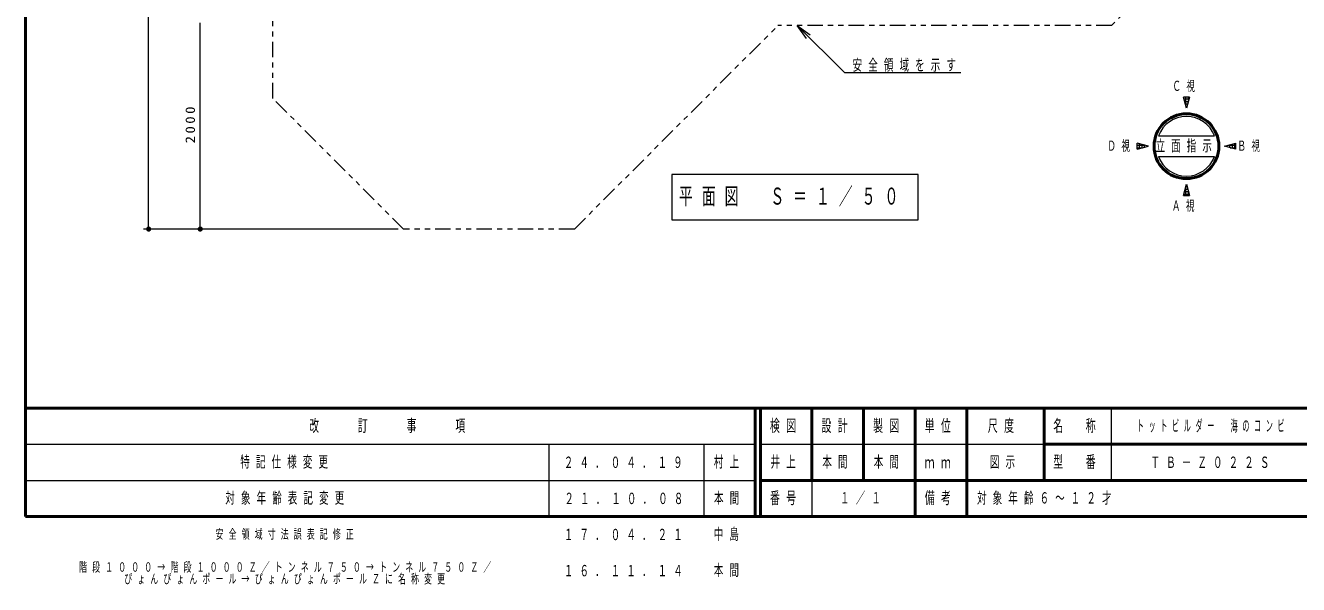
# Model space of a CAD drawing. Units: millimetres on the paper, scale 1:50. Extents: x -385 to 0, y -594 to 267.
# Drawn here: x -385 to -138.2, y -13.2 to 95.2 of the extents above; entities that cross this region are included whole.
import ezdxf

# ---------------------------------------------------------------- set-up
doc = ezdxf.new("R2010")
doc.units = ezdxf.units.MM
doc.linetypes.add('USER3', pattern=[8, 3, -1, 1, -1, 1, -1])
doc.layers.add('LY_1', color=140, linetype='Continuous', lineweight=50)
doc.styles.add('ＭＳ ゴシック', font='')
doc.styles.get('ＭＳ ゴシック').set_extended_font_data('MS Gothic')

# ---------------------------------------------------------------- blocks, each defined once
blk = doc.blocks.new('filled_dot')
at = {"color": 0, "linetype": 'Continuous', "lineweight": -2, "const_width": 1.25}
blk.add_lwpolyline([(-0.625, 0, 1), (0.625, 0, 1)], format="xyb", close=True, dxfattribs=at)

msp = doc.modelspace()

# ---------------------------------------------------------------- linework, layer by layer
at = {"layer": 'LY_1', "color": 7}
for p, q in [((-385, 267), (-385, 0)), ((-385, 21), (0, 21)), ((-385, 0), (0, 0))]:
    msp.add_line(p, q, dxfattribs=at)
at = {"layer": 'LY_1', "color": 7, "lineweight": 13}
for p, q in [((-361.112, 55.738), (-361.112, 220.656)), ((-351.112, 55.738), (-351.112, 95.738)), ((-233.584, 92.72), (-235.352, 95.194)), ((-235.352, 95.194), (-232.877, 93.427)), ((-235.352, 95.194), (-233.23, 93.073)), ((-235.352, 95.194), (-226.221, 86.064)), ((-226.221, 86.064), (-203.627, 86.064)), ((-159.321, 81.344), (-160.479, 81.344)), ((-159.9, 79.184), (-160.479, 81.344)), ((-160.386, 81), (-159.413, 81)), ((-160.252, 80.5), (-159.547, 80.5)), ((-160.119, 80), (-159.681, 80)), ((-160, 79.558), (-160, 81.344)), ((-159.985, 79.5), (-159.815, 79.5)), ((-159.321, 81.344), (-159.9, 79.184)), ((-159.5, 80.677), (-159.5, 81.344)), ((-169.446, 71.22), (-169.446, 72.378)), ((-167.286, 71.799), (-169.446, 72.378)), ((-169.446, 72), (-168.036, 72)), ((-169.446, 71.22), (-167.286, 71.799)), ((-169, 71.339), (-169, 72.258)), ((-168.5, 71.473), (-168.5, 72.124)), ((-168, 71.607), (-168, 71.99)), ((-167.5, 71.741), (-167.5, 71.856)), ((-165.329, 73.799), (-154.471, 73.799)), ((-152.514, 71.799), (-150.354, 72.378)), ((-150.354, 71.22), (-152.514, 71.799)), ((-152.5, 71.795), (-152.5, 71.803)), ((-152, 71.661), (-152, 71.937)), ((-151.763, 72), (-150.354, 72)), ((-151.5, 71.527), (-151.5, 72.071)), ((-151, 71.393), (-151, 72.205)), ((-150.5, 71.259), (-150.5, 72.339)), ((-150.354, 71.22), (-150.354, 72.378)), ((-169.446, 71.5), (-168.401, 71.5)), ((-165.329, 69.799), (-154.471, 69.799)), ((-151.399, 71.5), (-150.354, 71.5)), ((-259.7, 66.335), (-259.7, 57.535)), ((-211.9, 66.335), (-259.7, 66.335)), ((-211.9, 57.535), (-211.9, 66.335)), ((-160.479, 62.253), (-159.9, 64.413)), ((-159.9, 64.413), (-159.321, 62.253)), ((-160.479, 62.253), (-159.321, 62.253)), ((-160.413, 62.5), (-159.387, 62.5)), ((-160.279, 63), (-159.521, 63)), ((-160.145, 63.5), (-159.655, 63.5)), ((-160.011, 64), (-159.789, 64)), ((-160, 62.253), (-160, 64.04)), ((-159.5, 62.253), (-159.5, 62.92)), ((-259.7, 57.535), (-211.9, 57.535)), ((-312.719, 55.738), (-362.112, 55.738)), ((-312.719, 55.738), (-352.112, 55.738)), ((-174.5, 21), (-174.5, 7)), ((-385, 14), (-243.5, 14)), ((-283.5, 14), (-283.5, 0)), ((-253.5, 14), (-253.5, 0)), ((-242.5, 14), (-187.5, 14)), ((-385, 7), (-243.5, 7)), ((-232.5, 7), (-232.5, 0))]:
    msp.add_line(p, q, dxfattribs=at)
at = {"layer": 'LY_1', "color": 7, "linetype": 'USER3', "lineweight": 13}
for p, q in [((-337.042, 81.06), (-337.042, 134.791)), ((-151.132, 118.461), (-174.398, 95.194)), ((-278.564, 55.738), (-239.108, 95.194)), ((-174.398, 95.194), (-239.108, 95.194)), ((-311.719, 55.738), (-337.042, 81.06)), ((-278.564, 55.738), (-311.719, 55.738))]:
    msp.add_line(p, q, dxfattribs=at)
at = {"layer": 'LY_1'}
for p, q in [((-243.5, 21), (-243.5, 0)), ((-242.5, 21), (-242.5, 0)), ((-232.5, 21), (-232.5, 7)), ((-222.5, 21), (-222.5, 7)), ((-212.5, 21), (-212.5, 0)), ((-202.5, 21), (-202.5, 7)), ((-187.5, 21), (-187.5, 7)), ((-187.5, 14), (-70, 14)), ((-242.5, 7), (0, 7)), ((-202.5, 7), (-202.5, 0))]:
    msp.add_line(p, q, dxfattribs=at)
msp.add_circle((-159.9, 71.799), 6.286, dxfattribs=at)
at = {"layer": 'LY_1', "color": 7, "lineweight": 13}
for start, end in [(20.22325, 159.77675), (200.22325, 339.77675)]:
    msp.add_arc((-159.9, 71.799), 5.786, start, end, dxfattribs=at)

# ---------------------------------------------------------------- block references
at = {"layer": 'LY_1', "color": 7, "lineweight": 13, "xscale": 0.4, "yscale": 0.4, "rotation": 90}
for p in [(-361.112, 55.738), (-351.112, 55.738)]:
    msp.add_blockref('filled_dot', p, dxfattribs=at)

# ---------------------------------------------------------------- texts
at = {"layer": 'LY_1', "color": 7, "style": 'ＭＳ ゴシック'}
for s, insert, char_height, attachment_point in [('\\T1.64;\\W0.6;安全領域を示す', (-224.627, 86.214), 2.199, 7), ('\\T1.64;\\W0.6;Ｃ視', (-159.9, 83.404), 1.979, 5), ('\\T1.64;\\W0.6;Ｄ視', (-172.506, 71.799), 1.979, 5), ('\\T1.64;\\W0.6;立面指示', (-165.9, 71.799), 2.199, 4), ('\\T1.64;\\W0.6;Ｂ視', (-147.294, 71.799), 1.979, 5), ('\\T1.64;\\W0.6;平面図\u3000Ｓ＝１／５０', (-258.3, 61.935), 3.299, 4), ('\\T1.64;\\W0.6;Ａ視', (-160, 60.193), 1.979, 5), ('\\T1.64;\\W0.6;改\u3000\u3000訂\u3000\u3000事\u3000\u3000項', (-314.25, 17.5), 2.346, 5), ('\\T1.64;\\W0.6;検図', (-237.5, 17.5), 2.346, 5), ('\\T1.64;\\W0.6;設計', (-227.5, 17.5), 2.346, 5), ('\\T1.64;\\W0.6;製図', (-217.5, 17.5), 2.346, 5), ('\\T1.64;\\W0.6;単位', (-207.5, 17.5), 2.346, 5), ('\\T1.64;\\W0.6;尺度', (-195.25, 17.5), 2.346, 5), ('\\T1.64;\\W0.6;名\u3000称', (-181, 17.5), 2.346, 5), ('\\T1.64;\\W0.45;トットビルダー\u3000海のコンビ', (-154.75, 17.5), 2.199, 5), ('\\T1.64;\\W0.6;特記仕様変更', (-334.25, 10.5), 2.199, 5), ('\\T1.64;\\W0.6;２４．０４．１９', (-268.5, 10.5), 2.199, 5), ('\\T1.64;\\W0.6;村上', (-248.5, 10.5), 2.199, 5), ('\\T1.64;\\W0.6;井上', (-237.5, 10.5), 2.199, 5), ('\\T1.64;\\W0.6;本間', (-230.5, 10.5), 2.199, 4), ('\\T1.64;\\W0.6;本間', (-217.5, 10.5), 2.199, 5), ('\\T1.64;\\W0.6;ｍｍ', (-207.5, 10.5), 2.346, 5), ('\\T1.64;\\W0.6;図示', (-198, 10.5), 2.199, 4), ('\\T1.64;\\W0.6;型\u3000番', (-181, 10.5), 2.346, 5), ('\\T1.64;\\W0.6;ＴＢ－Ｚ０２２Ｓ', (-154.75, 10.5), 2.199, 5), ('\\T1.64;\\W0.6;対象年齢表記変更', (-346.25, 3.5), 2.199, 4), ('\\T1.64;\\W0.6;本間', (-251.5, 3.5), 2.199, 4), ('\\T1.64;\\W0.6;番号', (-237.5, 3.5), 2.346, 5), ('\\T1.64;\\W0.6;１／１', (-222.5, 3.5), 2.199, 5), ('\\T1.64;\\W0.6;備考', (-207.5, 3.5), 2.346, 5), ('\\T1.64;\\W0.6;対象年齢６～１２才', (-200.5, 3.5), 2.199, 4), ('\\T1.64;\\W0.6;２１．１０．０８', (-280.5, 3.5), 2.199, 4), ('\\T1.64;\\W0.6;安全領域寸法誤表記修正', (-334.25, -3.5), 1.833, 5), ('\\T1.64;\\W0.6;１７．０４．２１', (-268.5, -3.5), 2.199, 5), ('\\T1.64;\\W0.6;中島', (-248.5, -3.5), 2.199, 5), ('\\T1.64;\\W0.6;階段１０００→階段１０００Ｚ／トンネル７５０→トンネル７５０Ｚ／', (-374.597, -10.917), 1.833, 7), ('\\T1.64;\\W0.6;１６．１１．１４', (-268.5, -10.5), 2.199, 5), ('\\T1.64;\\W0.6;本間', (-248.5, -10.5), 2.199, 5), ('\\T1.64;\\W0.6;ぴょんぴょんポール→ぴょんぴょんポールＺに名称変更', (-334.25, -12.167), 1.833, 5)]:
    msp.add_mtext(s, dxfattribs=dict(at, insert=insert, char_height=char_height, attachment_point=attachment_point))
at = {"layer": 'LY_1', "color": 7, "insert": (-352.112, 76.161), "char_height": 1.833, "attachment_point": 8, "rotation": 90, "style": 'ＭＳ ゴシック'}
msp.add_mtext('\\T1.33;\\W1.15;2000', dxfattribs=at)

doc.saveas('drawing.dxf')
